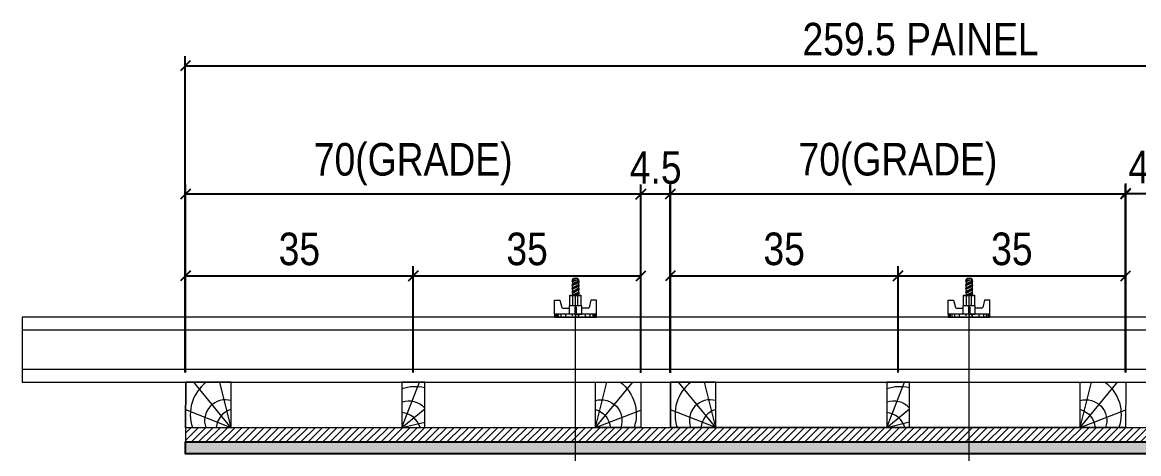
# Model space of a CAD drawing. Extents: x 14400 to 27878, y -21631 to 6985.
# Drawn here: x 18124.9 to 18335.3, y -2888.9 to -2807.7 of the extents above; entities that cross this region are included whole.
import ezdxf

# ---------------------------------------------------------------- set-up
doc = ezdxf.new("R2010")
doc.units = 0
doc.layers.add('CHAPA', color=1, linetype='Continuous')
doc.layers.add('COTA', color=241, linetype='Continuous')
for name, color, linetype, lineweight in [('Hachura', 251, 'Continuous', 9), ('Madeira', 126, 'Continuous', 18), ('Perfil Metálico', 224, 'Continuous', 18)]:
    doc.layers.add(name, color=color, linetype=linetype, lineweight=lineweight)
doc.styles.add('COTA TECNICA 2X', font='techl___.ttf', dxfattribs={"height": 10})
doc.dimstyles.new('SECAO PILAR', dxfattribs={"dimtxt": 10, "dimasz": 3, "dimexe": 3, "dimexo": 3, "dimgap": 3, "dimtad": 1, "dimdec": 1, "dimlfac": 0.5, "dimzin": 12, "dimdsep": 46, "dimtxsty": 'COTA TECNICA 2X', "dimblk1": 'OBLIQUE', "dimblk2": 'OBLIQUE', "dimsah": 1, "dimcen": 0.9, "dimclrd": 256, "dimclre": 256, "dimclrt": 256, "dimadec": 1, "dimazin": 3, "dimtfac": 1, "dimtdec": 1, "dimtmove": 0, "dimatfit": 3, "dimfxl": 1, "dimtolj": 1, "dimtzin": 12, "dimarcsym": 0})

# ---------------------------------------------------------------- blocks, each defined once
blk = doc.blocks.new('PONTALETE')
at = {"layer": 'Madeira'}
for q in [(2.71, 7), (7, 5.76), (7, 1.74)]:
    blk.add_line((0, 0), q, dxfattribs=at)
blk.add_lwpolyline([(0, 0), (7, 0), (7, 7), (0, 7)], close=True, dxfattribs=at)
for centre, radius, start, end in [((2.04, 0.06), 6.23, 37.2818, 109.0913), ((1.09, 0.9), 3.19, 343.603, 109.9847), ((-0.21, -0.78), 3.09, 14.6322, 86.0383)]:
    blk.add_arc(centre, radius, start, end, dxfattribs=at)
blk = doc.blocks.new('MEIO PONTALETE')
at = {"layer": 'Madeira'}
for q in [(2.71, 7), (3.5, 2.88), (3.5, 0.87)]:
    blk.add_line((0, 0), q, dxfattribs=at)
blk.add_lwpolyline([(0, 0), (3.5, 0), (3.5, 7), (0, 7)], close=True, dxfattribs=at)
for centre, radius, start, end in [((2.04, 0.06), 6.23, 76.4499, 109.0913), ((1.09, 0.9), 3.19, 40.9063, 109.9847), ((-0.21, -0.78), 3.09, 14.6322, 86.0383)]:
    blk.add_arc(centre, radius, start, end, dxfattribs=at)
blk = doc.blocks.new('_Oblique')
at = {"color": 0, "linetype": 'ByBlock', "lineweight": -2}
blk.add_line((-0.5, -0.5), (0.5, 0.5), dxfattribs=at)
blk = doc.blocks.new('*D3525')
at = {"layer": 'COTA', "lineweight": -2, "transparency": 16777216}
for p, q in [((-8.88, 218.98), (-8.88, 316.18)), ((510.22, 238.98), (510.22, 316.18)), ((-8.88, 313.18), (510.22, 313.18))]:
    blk.add_line(p, q, dxfattribs=at)
at = {"layer": 'Defpoints', "color": 0, "transparency": 16777216}
for p in [(510.22, 313.18), (510.22, 235.98), (-8.88, 215.98)]:
    blk.add_point(p, dxfattribs=at)
at = {"layer": 'COTA', "lineweight": -2, "transparency": 16777216, "xscale": 3, "yscale": 3, "zscale": 3, "rotation": 180}
blk.add_blockref('_Oblique', (-8.88, 313.18), dxfattribs=at)
at = {"layer": 'COTA', "lineweight": -2, "transparency": 16777216, "xscale": 3, "yscale": 3, "zscale": 3}
blk.add_blockref('_Oblique', (510.22, 313.18), dxfattribs=at)
at = {"layer": 'COTA', "transparency": 16777216, "insert": (217.17, 321.32), "char_height": 10, "attachment_point": 5, "style": 'COTA TECNICA 2X'}
blk.add_mtext('\\A1;259.5 PAINEL', dxfattribs=at)
blk = doc.blocks.new('*D3526')
at = {"layer": 'COTA', "lineweight": -2, "transparency": 16777216}
for p, q in [((-8.82, 218.95), (-8.82, 251.63)), ((61.2, 218.95), (61.2, 251.63)), ((-8.82, 248.63), (61.2, 248.63))]:
    blk.add_line(p, q, dxfattribs=at)
at = {"layer": 'Defpoints', "color": 0, "transparency": 16777216}
for p in [(61.2, 248.63), (-8.82, 215.95), (61.2, 215.95)]:
    blk.add_point(p, dxfattribs=at)
at = {"layer": 'COTA', "lineweight": -2, "transparency": 16777216, "xscale": 3, "yscale": 3, "zscale": 3, "rotation": 180}
blk.add_blockref('_Oblique', (-8.82, 248.63), dxfattribs=at)
at = {"layer": 'COTA', "lineweight": -2, "transparency": 16777216, "xscale": 3, "yscale": 3, "zscale": 3}
blk.add_blockref('_Oblique', (61.2, 248.63), dxfattribs=at)
at = {"layer": 'COTA', "transparency": 16777216, "insert": (26.19, 256.85), "char_height": 10, "attachment_point": 5, "style": 'COTA TECNICA 2X'}
blk.add_mtext('\\A1;35', dxfattribs=at)
blk = doc.blocks.new('*D3527')
at = {"layer": 'COTA', "lineweight": -2, "transparency": 16777216}
for p, q in [((61.2, 218.95), (61.2, 251.63)), ((131.2, 218.95), (131.2, 251.63)), ((61.2, 248.63), (131.2, 248.63))]:
    blk.add_line(p, q, dxfattribs=at)
at = {"layer": 'Defpoints', "color": 0, "transparency": 16777216}
for p in [(131.2, 248.63), (61.2, 215.95), (131.2, 215.95)]:
    blk.add_point(p, dxfattribs=at)
at = {"layer": 'COTA', "lineweight": -2, "transparency": 16777216, "xscale": 3, "yscale": 3, "zscale": 3, "rotation": 180}
blk.add_blockref('_Oblique', (61.2, 248.63), dxfattribs=at)
at = {"layer": 'COTA', "lineweight": -2, "transparency": 16777216, "xscale": 3, "yscale": 3, "zscale": 3}
blk.add_blockref('_Oblique', (131.2, 248.63), dxfattribs=at)
at = {"layer": 'COTA', "transparency": 16777216, "insert": (96.2, 256.85), "char_height": 10, "attachment_point": 5, "style": 'COTA TECNICA 2X'}
blk.add_mtext('\\A1;35', dxfattribs=at)
blk = doc.blocks.new('*D3528')
at = {"layer": 'COTA', "lineweight": -2, "transparency": 16777216}
for p, q in [((-8.82, 218.95), (-8.82, 276.73)), ((131.17, 218.97), (131.17, 276.73)), ((131.17, 273.73), (-8.82, 273.73))]:
    blk.add_line(p, q, dxfattribs=at)
at = {"layer": 'Defpoints', "color": 0, "transparency": 16777216}
for p in [(-8.82, 273.73), (-8.82, 215.95), (131.17, 215.97)]:
    blk.add_point(p, dxfattribs=at)
at = {"layer": 'COTA', "lineweight": -2, "transparency": 16777216, "xscale": 3, "yscale": 3, "zscale": 3, "rotation": 180}
blk.add_blockref('_Oblique', (-8.82, 273.73), dxfattribs=at)
at = {"layer": 'COTA', "lineweight": -2, "transparency": 16777216, "xscale": 3, "yscale": 3, "zscale": 3}
blk.add_blockref('_Oblique', (131.17, 273.73), dxfattribs=at)
at = {"layer": 'COTA', "transparency": 16777216, "insert": (61.17, 282.95), "char_height": 10, "attachment_point": 5, "style": 'COTA TECNICA 2X'}
blk.add_mtext('\\A1;70(GRADE)', dxfattribs=at)
blk = doc.blocks.new('C')
at = {"layer": 'Hachura', "color": 0}
for p, q in [((0, 3.22), (0, -3.22)), ((0.45, 3.22), (0, 3.22)), ((0.46, 3.16), (0, 3.16)), ((0.46, 3.05), (0, 3.05)), ((0.46, 2.88), (0, 2.88)), ((0, 2.75), (0, -1.16)), ((0.46, 2.65), (0, 2.65)), ((0.46, 2.23), (0, 2.23)), ((0.45, -3.23), (0.45, 3.22)), ((0.45, 3.22), (2.58, 3.22)), ((1.35, 1.94), (1.35, 0.96)), ((2.58, 2.39), (1.47, 2.09)), ((2.58, 3.22), (2.58, 2.39)), ((0.46, 1.51), (0, 1.51)), ((0.39, 0.49), (0.17, 0.49)), ((1.74, 0.97), (0.45, 0.97)), ((1.45, 0.1), (0.45, 0.1)), ((1.74, -0.97), (1.74, 0.97)), ((1.74, 0.97), (1.74, 0.84)), ((1.74, 0.97), (1.74, 0.84)), ((1.74, 0.84), (3.35, 0.84)), ((3.35, 0.45), (1.74, 0.45)), ((3.32, 0.84), (3.32, -0.84)), ((3.35, 0.84), (3.35, -0.84)), ((3.68, 0.45), (3.35, 0.45)), ((3.84, -0.52), (3.35, 0.45)), ((3.35, 0.06), (3.67, -0.57)), ((3.68, 0.45), (4.16, -0.52)), ((3.72, 0.5), (4.25, -0.57)), ((4.37, -0.55), (3.83, 0.53)), ((4.15, 0.45), (3.93, 0.45)), ((4.42, -0.52), (3.93, 0.45)), ((4.15, 0.45), (4.26, 0.45)), ((4.26, 0.45), (4.74, -0.52)), ((4.3, 0.5), (4.83, -0.57)), ((4.95, -0.55), (4.41, 0.53)), ((4.51, 0.45), (4.84, 0.45)), ((5, -0.52), (4.51, 0.45)), ((4.84, 0.45), (5.32, -0.52)), ((4.88, 0.5), (5.41, -0.57)), ((5.53, -0.55), (4.99, 0.53)), ((5.58, -0.52), (5.09, 0.45)), ((5.42, 0.45), (5.09, 0.45)), ((5.58, -0.52), (5.09, 0.45)), ((5.42, 0.45), (5.74, -0.19)), ((5.46, 0.5), (5.74, -0.07)), ((5.74, 0.19), (5.57, 0.53)), ((5.74, 0.32), (5.68, 0.45)), ((5.68, 0.45), (5.74, 0.45)), ((5.74, 0.45), (5.9, 0.29)), ((5.74, 0.45), (5.74, -0.52)), ((5.9, -0.36), (5.9, 0.29)), ((0.45, 0), (0, 0)), ((0.46, -1.52), (0, -1.52)), ((0.08, -0.48), (0.29, -0.48)), ((0.29, -0.48), (0.4, -0.48)), ((0.45, 0), (0.45, -0.97)), ((0.45, -0.16), (1.45, -0.16)), ((0.45, -0.65), (0.45, -0.32)), ((0.45, -3.23), (0.45, -0.65)), ((0.45, -0.97), (1.74, -0.97)), ((1.35, -1.94), (1.35, -0.97)), ((3.35, -0.32), (1.74, -0.32)), ((3.35, -0.84), (1.74, -0.84)), ((3.35, -0.07), (3.58, -0.52)), ((3.35, -0.52), (3.58, -0.52)), ((3.84, -0.52), (4.16, -0.52)), ((4.42, -0.52), (4.74, -0.52)), ((4.63, -0.52), (4.74, -0.52)), ((5, -0.52), (5.32, -0.52)), ((5.58, -0.52), (5.74, -0.52)), ((5.74, -0.52), (5.9, -0.36)), ((5.74, -0.52), (5.74, -0.52)), ((0.46, -2.23), (0, -2.23)), ((0.46, -2.65), (0, -2.65)), ((0.46, -2.88), (0, -2.88)), ((0.46, -3.05), (0, -3.05)), ((0.46, -3.16), (0, -3.16)), ((0, -3.22), (2.57, -3.22)), ((2.58, -2.39), (1.47, -2.1)), ((2.58, -3.23), (2.58, -2.39))]:
    blk.add_line(p, q, dxfattribs=at)
for centre, radius, start, end in [((1.52, 1.94), 0.161, 104.7436, 180), ((1.44, -0.03), 0.129, 272.695, 87.305), ((3.81, 0.39), 0.143, 25.5688, 154.4312), ((4.39, 0.39), 0.143, 25.5688, 154.4312), ((4.97, 0.39), 0.143, 25.5688, 154.4312), ((5.55, 0.39), 0.143, 25.5688, 154.4312), ((0.17, -0.37), 0.174, 221.744, 317.8592), ((3.71, -0.4), 0.174, 222.1408, 318.256), ((4.29, -0.4), 0.174, 222.1408, 318.256), ((4.87, -0.4), 0.174, 222.1408, 318.256), ((5.45, -0.4), 0.174, 222.1408, 318.256), ((5.61, -0.4), 0.174, 317.8592, 318.256), ((1.52, -1.94), 0.161, 180, 255.2564)]:
    blk.add_arc(centre, radius, start, end, dxfattribs=at)
blk = doc.blocks.new('*D3534')
at = {"layer": 'COTA', "lineweight": -2, "transparency": 16777216}
for p, q in [((140.22, 218.97), (140.22, 251.65)), ((210.24, 218.98), (210.24, 251.65)), ((140.22, 248.65), (210.24, 248.65))]:
    blk.add_line(p, q, dxfattribs=at)
at = {"layer": 'Defpoints', "color": 0, "transparency": 16777216}
for p in [(210.24, 248.65), (140.22, 215.97), (210.24, 215.98)]:
    blk.add_point(p, dxfattribs=at)
at = {"layer": 'COTA', "lineweight": -2, "transparency": 16777216, "xscale": 3, "yscale": 3, "zscale": 3, "rotation": 180}
blk.add_blockref('_Oblique', (140.22, 248.65), dxfattribs=at)
at = {"layer": 'COTA', "lineweight": -2, "transparency": 16777216, "xscale": 3, "yscale": 3, "zscale": 3}
blk.add_blockref('_Oblique', (210.24, 248.65), dxfattribs=at)
at = {"layer": 'COTA', "transparency": 16777216, "insert": (175.23, 256.87), "char_height": 10, "attachment_point": 5, "style": 'COTA TECNICA 2X'}
blk.add_mtext('\\A1;35', dxfattribs=at)
blk = doc.blocks.new('*D3535')
at = {"layer": 'COTA', "lineweight": -2, "transparency": 16777216}
for p, q in [((210.24, 218.98), (210.24, 251.65)), ((280.24, 218.98), (280.24, 251.65)), ((210.24, 248.65), (280.24, 248.65))]:
    blk.add_line(p, q, dxfattribs=at)
at = {"layer": 'Defpoints', "color": 0, "transparency": 16777216}
for p in [(280.24, 248.65), (210.24, 215.98), (280.24, 215.98)]:
    blk.add_point(p, dxfattribs=at)
at = {"layer": 'COTA', "lineweight": -2, "transparency": 16777216, "xscale": 3, "yscale": 3, "zscale": 3, "rotation": 180}
blk.add_blockref('_Oblique', (210.24, 248.65), dxfattribs=at)
at = {"layer": 'COTA', "lineweight": -2, "transparency": 16777216, "xscale": 3, "yscale": 3, "zscale": 3}
blk.add_blockref('_Oblique', (280.24, 248.65), dxfattribs=at)
at = {"layer": 'COTA', "transparency": 16777216, "insert": (245.24, 256.87), "char_height": 10, "attachment_point": 5, "style": 'COTA TECNICA 2X'}
blk.add_mtext('\\A1;35', dxfattribs=at)
blk = doc.blocks.new('*D3536')
at = {"layer": 'COTA', "lineweight": -2, "transparency": 16777216}
for p, q in [((140.22, 218.97), (140.22, 276.76)), ((280.21, 218.99), (280.21, 276.76)), ((280.21, 273.76), (140.22, 273.76))]:
    blk.add_line(p, q, dxfattribs=at)
at = {"layer": 'Defpoints', "color": 0, "transparency": 16777216}
for p in [(140.22, 273.76), (140.22, 215.97), (280.21, 215.99)]:
    blk.add_point(p, dxfattribs=at)
at = {"layer": 'COTA', "lineweight": -2, "transparency": 16777216, "xscale": 3, "yscale": 3, "zscale": 3, "rotation": 180}
blk.add_blockref('_Oblique', (140.22, 273.76), dxfattribs=at)
at = {"layer": 'COTA', "lineweight": -2, "transparency": 16777216, "xscale": 3, "yscale": 3, "zscale": 3}
blk.add_blockref('_Oblique', (280.21, 273.76), dxfattribs=at)
at = {"layer": 'COTA', "transparency": 16777216, "insert": (210.21, 282.98), "char_height": 10, "attachment_point": 5, "style": 'COTA TECNICA 2X'}
blk.add_mtext('\\A1;70(GRADE)', dxfattribs=at)
blk = doc.blocks.new('*D3383')
at = {"layer": 'COTA', "lineweight": -2, "transparency": 16777216}
for p, q in [((131.2, 218.83), (131.2, 276.76)), ((140.27, 218.82), (140.27, 276.76)), ((140.27, 273.76), (131.2, 273.76))]:
    blk.add_line(p, q, dxfattribs=at)
at = {"layer": 'Defpoints', "color": 0, "transparency": 16777216}
for p in [(131.2, 273.76), (131.2, 215.83), (140.27, 215.82)]:
    blk.add_point(p, dxfattribs=at)
at = {"layer": 'COTA', "lineweight": -2, "transparency": 16777216, "xscale": 3, "yscale": 3, "zscale": 3, "rotation": 180}
blk.add_blockref('_Oblique', (131.2, 273.76), dxfattribs=at)
at = {"layer": 'COTA', "lineweight": -2, "transparency": 16777216, "xscale": 3, "yscale": 3, "zscale": 3}
blk.add_blockref('_Oblique', (140.27, 273.76), dxfattribs=at)
at = {"layer": 'COTA', "transparency": 16777216, "insert": (135.73, 281.87), "char_height": 10, "attachment_point": 5, "style": 'COTA TECNICA 2X'}
blk.add_mtext('\\A1;4.5', dxfattribs=at)
blk = doc.blocks.new('*D3384')
at = {"layer": 'COTA', "lineweight": -2, "transparency": 16777216}
for p, q in [((280.24, 218.98), (280.24, 276.99)), ((288.24, 219), (288.24, 276.99)), ((280.24, 273.99), (288.24, 273.99))]:
    blk.add_line(p, q, dxfattribs=at)
at = {"layer": 'Defpoints', "color": 0, "transparency": 16777216}
for p in [(288.24, 273.99), (280.24, 215.98), (288.24, 216)]:
    blk.add_point(p, dxfattribs=at)
at = {"layer": 'COTA', "lineweight": -2, "transparency": 16777216, "xscale": 3, "yscale": 3, "zscale": 3, "rotation": 180}
blk.add_blockref('_Oblique', (280.24, 273.99), dxfattribs=at)
at = {"layer": 'COTA', "lineweight": -2, "transparency": 16777216, "xscale": 3, "yscale": 3, "zscale": 3}
blk.add_blockref('_Oblique', (288.24, 273.99), dxfattribs=at)
at = {"layer": 'COTA', "transparency": 16777216, "insert": (284.24, 282.07), "char_height": 10, "attachment_point": 5, "style": 'COTA TECNICA 2X'}
blk.add_mtext('\\A1;4', dxfattribs=at)
blk = doc.blocks.new('A$C949c2cf0')
at = {"layer": 'Hachura'}
h = blk.add_hatch(dxfattribs=at)
h.set_pattern_fill('ANSI31', color=256, scale=0.5, angle=360, style=0)
h.set_pattern_definition([(45, (7153.9606, 2003.2216), (-1.122532, 1.122532), [])])
h.paths.add_polyline_path([(496.22, 197.58), (496.22, 201.98), (-8.78, 202.03), (-8.78, 197.58)])
h = blk.add_hatch(color=256, dxfattribs=at)
h.dxf.hatch_style = 1
h.paths.add_polyline_path([(510.22, 193.98), (510.22, 197.58), (-8.78, 197.58), (-8.78, 193.98)])
at = {"layer": 'CHAPA'}
blk.add_lwpolyline([(510.22, 193.98), (-8.78, 193.98), (-8.78, 197.58), (510.22, 197.58)], close=True, dxfattribs=at)
at = {"layer": 'Hachura'}
for p, q in [((111.06, 93.24), (111.07, 242.98)), ((232.06, 93.24), (232.07, 242.98))]:
    blk.add_line(p, q, dxfattribs=at)
blk.add_lwpolyline([(-8.78, 197.58), (496.22, 197.58), (496.22, 201.98), (-8.78, 201.98)], close=True, dxfattribs=at)
at = {"layer": 'Madeira'}
for points in [[(-8.78, 201.98), (-8.77, 215.98), (131.2, 215.98), (131.18, 201.98)], [(140.25, 202), (140.27, 216), (280.24, 216), (280.22, 202)]]:
    blk.add_lwpolyline(points, close=True, dxfattribs=at)
at = {"layer": 'Perfil Metálico'}
for points in [[(-59, 235.98), (-59, 215.98), (502.22, 215.98), (502.22, 235.98)], [(502.22, 219.98), (502.22, 231.98), (-59, 231.98), (-59, 219.98)]]:
    blk.add_lwpolyline(points, close=True, dxfattribs=at)
at = {"layer": 'Hachura', "linetype": 'Continuous', "xscale": 2, "yscale": 2, "zscale": 2, "rotation": 90.00000000000001}
for p in [(111.06, 235.98), (232.06, 235.98)]:
    blk.add_blockref('C', p, dxfattribs=at)
at = {"layer": 'Madeira'}
for name, p, xscale, yscale, zscale, rotation in [('PONTALETE', (5.22, 201.98), 2, 2, 2, 89.93708930310329), ('MEIO PONTALETE', (57.72, 201.99), 1.999999997962732, 1.999999997962732, 1.999999997962732, 359.9370893031033), ('PONTALETE', (117.18, 202), -2, 2, 2, 269.9370893031033), ('PONTALETE', (154.25, 201.99), 2, 2, 2, 89.93708930310329), ('MEIO PONTALETE', (206.75, 202), 1.999999997962732, 1.999999997962732, 1.999999997962732, 359.9370893031033), ('PONTALETE', (266.22, 202.01), -2, 2, 2, 269.9370893031033)]:
    blk.add_blockref(name, p, dxfattribs=dict(at, xscale=xscale, yscale=yscale, zscale=zscale, rotation=rotation))
at = {"layer": 'COTA'}
dim = blk.add_linear_dim(base=(510.2152, 313.1781), p1=(-8.8794, 215.9809), p2=(510.2152, 235.9837), text='<> PAINEL', dimstyle='SECAO PILAR', dxfattribs=at)
dim.commit()
dim.dimension.update_dxf_attribs({"geometry": '*D3525', "text_midpoint": (217.1686, 313.1781), "dimtype": 160})
for base, p1, p2, picture, middle in [((-8.82, 273.73), (131.17, 215.97), (-8.82, 215.95), '*D3528', (61.17, 282.95)), ((140.22, 273.76), (280.21, 215.99), (140.22, 215.97), '*D3536', (210.21, 282.98))]:
    dim = blk.add_linear_dim(base=base, p1=p1, p2=p2, text='<>(GRADE)', dimstyle='SECAO PILAR', dxfattribs=at)
    dim.commit()
    dim.dimension.update_dxf_attribs({"geometry": picture, "text_midpoint": middle})
for base, p1, p2, picture, middle in [((131.2, 273.76), (140.27, 215.82), (131.2, 215.83), '*D3383', (135.73, 273.76)), ((288.24, 273.99), (280.24, 215.98), (288.24, 216), '*D3384', (284.24, 273.99))]:
    dim = blk.add_linear_dim(base=base, p1=p1, p2=p2, dimstyle='SECAO PILAR', dxfattribs=at)
    dim.commit()
    dim.dimension.update_dxf_attribs({"geometry": picture, "text_midpoint": middle, "dimtype": 128})
for base, p1, p2, picture, middle in [((61.2, 248.63), (-8.82, 215.95), (61.2, 215.95), '*D3526', (26.19, 256.85)), ((131.2, 248.63), (61.2, 215.95), (131.2, 215.95), '*D3527', (96.2, 256.85)), ((210.24, 248.65), (140.22, 215.97), (210.24, 215.98), '*D3534', (175.23, 256.87)), ((280.24, 248.65), (210.24, 215.98), (280.24, 215.98), '*D3535', (245.24, 256.87))]:
    dim = blk.add_linear_dim(base=base, p1=p1, p2=p2, dimstyle='SECAO PILAR', dxfattribs=at)
    dim.commit()
    dim.dimension.update_dxf_attribs({"geometry": picture, "text_midpoint": middle})

msp = doc.modelspace()

# ---------------------------------------------------------------- block references
at = {"xscale": 0.612860368711651, "yscale": 0.612860368711651, "zscale": 0.612860368711651}
msp.add_blockref('A$C949c2cf0', (18161.1, -3007.82), dxfattribs=at)

doc.saveas('drawing.dxf')
